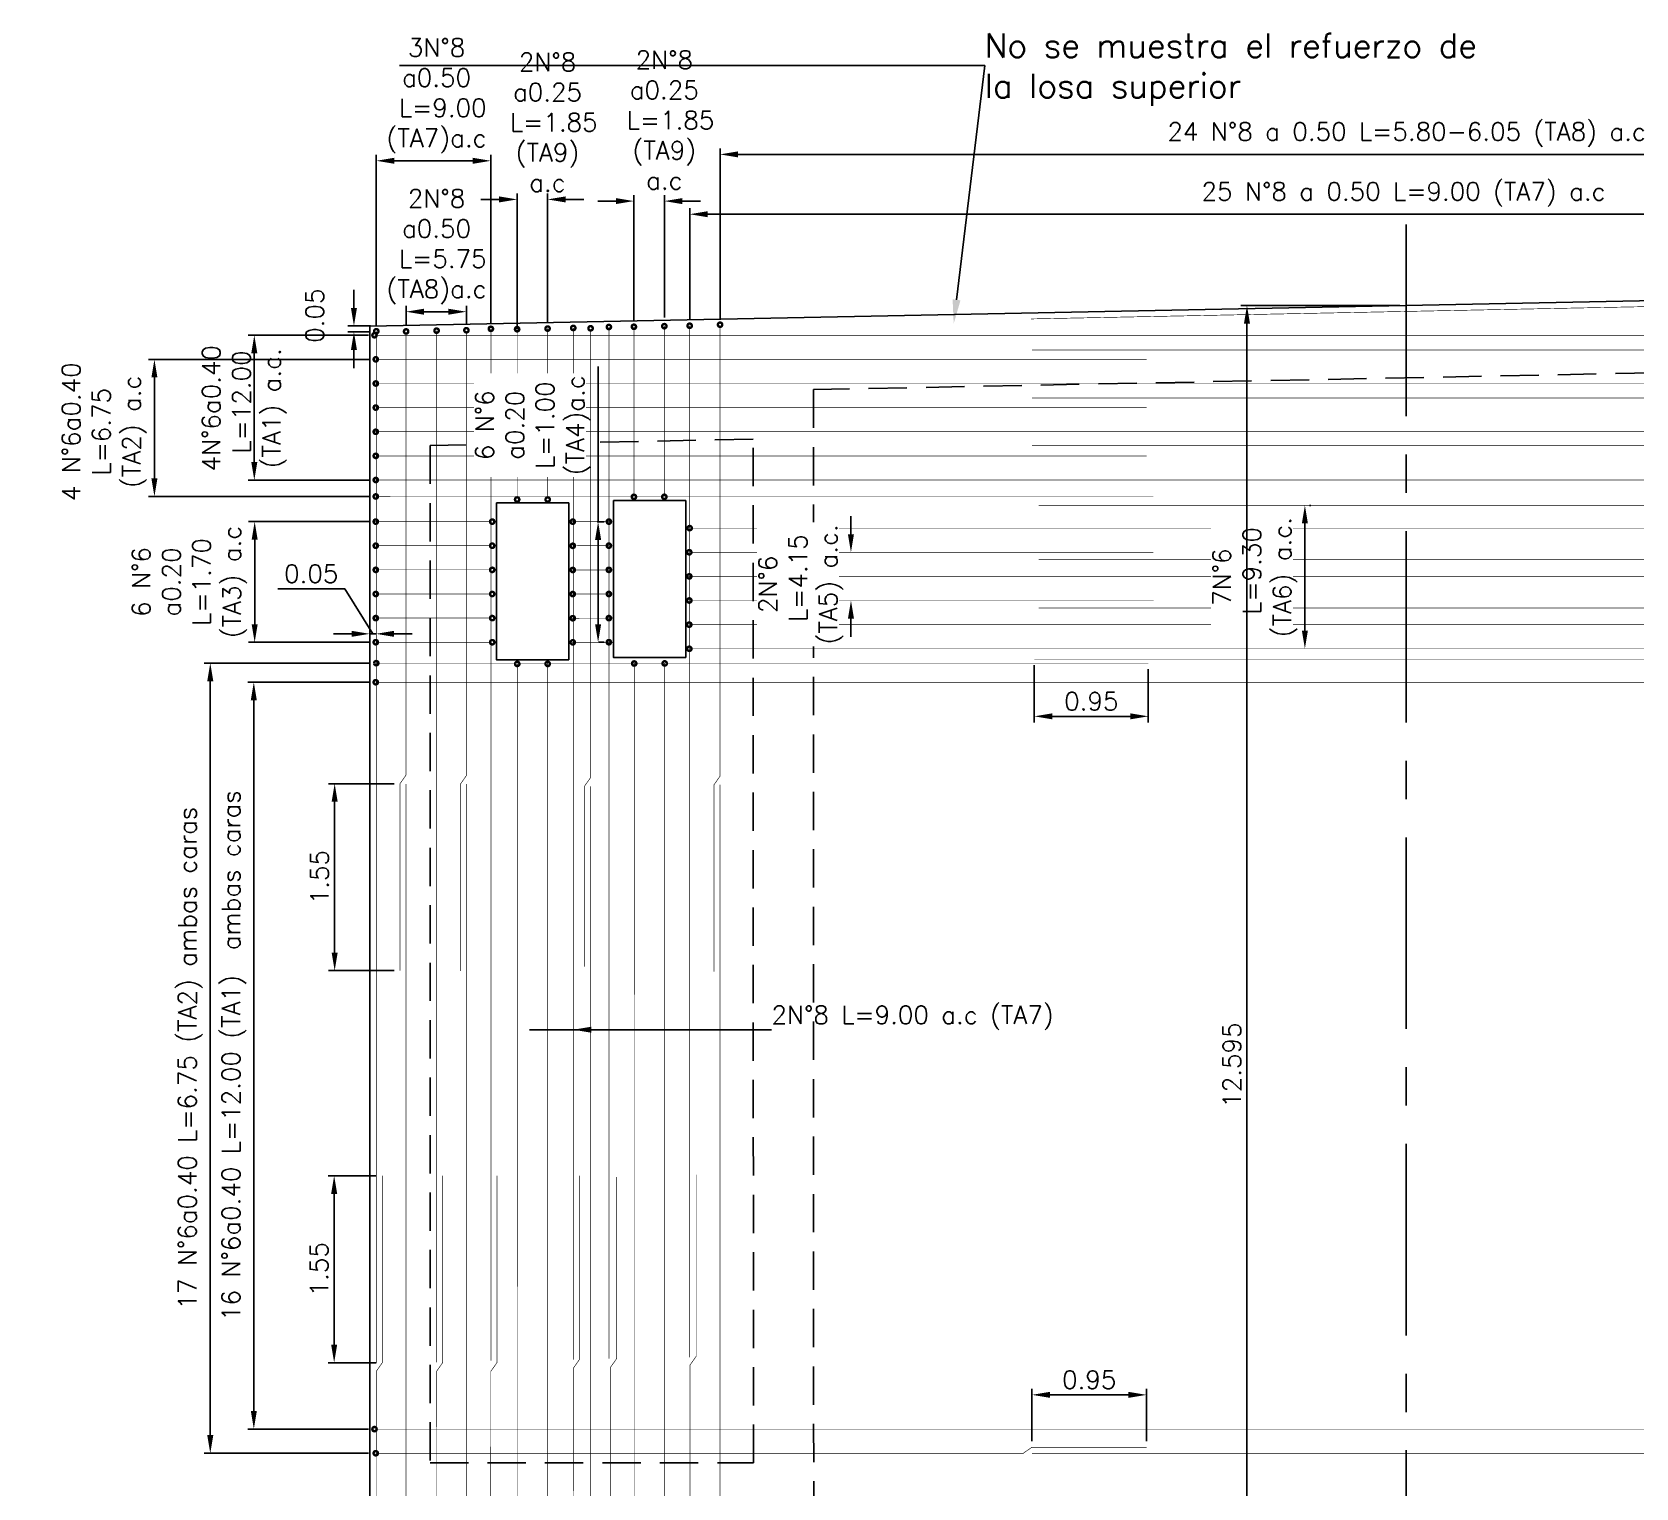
# Model space of a CAD drawing. Header units: metres. Extents: x 1080594 to 1081411, y 976871 to 977162.
# Drawn here: x 1081193.08 to 1081206.38, y 977095.15 to 977107.22 of the extents above; entities that cross this region are included whole.
import ezdxf
from ezdxf import colors
from ezdxf.entities.mleader import LeaderData, LeaderLine
from ezdxf.math import Vec2, Vec3

# ---------------------------------------------------------------- set-up
doc = ezdxf.new("R2010")
doc.units = ezdxf.units.M
doc.header["$LTSCALE"] = 25.4
doc.linetypes.add('CENTER', pattern=[2, 1.25, -0.25, 0.25, -0.25])
doc.linetypes.add('HIDDEN', pattern=[0.375, 0.25, -0.125])
for name, color, linetype in [('CONTRAPESO', 3, 'Continuous'), ('DIMCONTRAPESO', 1, 'Continuous'), ('EJE VIA', 10, 'CENTER'), ('PROY', 9, 'HIDDEN'), ('REF', 6, 'Continuous')]:
    doc.layers.add(name, color=color, linetype=linetype)
for name, color, linetype, lineweight in [('COTA', 1, 'Continuous', 30), ('COTACIM', 20, 'Continuous', 5), ('REF 7', 210, 'Continuous', 30)]:
    doc.layers.add(name, color=color, linetype=linetype, lineweight=lineweight)
doc.styles.add('romans', font='romans.shx')
doc.dimstyles.new('Copy 75', dxfattribs={"dimtxt": 0.15, "dimasz": 0.15, "dimexe": 0.05, "dimexo": 0.05, "dimgap": 0.05, "dimtad": 1, "dimzin": 0, "dimdsep": 46, "dimtxsty": 'romans', "dimcen": 0.002, "dimclrd": 1, "dimclre": 1, "dimclrt": 3, "dimadec": 4, "dimazin": 0, "dimtfac": 1, "dimtofl": 0, "dimtmove": 1, "dimatfit": 3, "dimfxl": 1, "dimtolj": 1, "dimtzin": 0, "dimarcsym": 1})

# ---------------------------------------------------------------- blocks, each defined once
blk = doc.blocks.new('*D1300')
at = {"layer": 'COTA', "color": 1, "lineweight": -2, "transparency": 16777216}
for p, q in [((1081198.784, 977104.841), (1081198.784, 977106.258)), ((1081198.934, 977106.208), (1081210.017, 977106.208)), ((1081210.167, 977105.082), (1081210.167, 977106.258))]:
    blk.add_line(p, q, dxfattribs=at)
at = {"layer": 'COTA', "color": 1, "transparency": 16777216}
for points in [[(1081198.934, 977106.233), (1081198.934, 977106.183), (1081198.784, 977106.208)], [(1081210.017, 977106.233), (1081210.017, 977106.183), (1081210.167, 977106.208)]]:
    blk.add_solid(points, dxfattribs=at)
at = {"layer": 'Defpoints', "color": 0, "transparency": 16777216}
for p in [(1081210.167, 977106.208), (1081210.167, 977105.032), (1081198.784, 977104.791)]:
    blk.add_point(p, dxfattribs=at)
at = {"layer": 'COTA', "color": 3, "transparency": 16777216, "insert": (1081204.476, 977106.372), "char_height": 0.15, "attachment_point": 5, "style": 'romans'}
blk.add_mtext('\\A1;24 N°8 a 0.50 L=5.80-6.05 (TA8) {\\A0;a.c}', dxfattribs=at)
blk = doc.blocks.new('*D1340')
at = {"layer": 'COTA', "color": 1, "lineweight": -2, "transparency": 16777216}
for p, q in [((1081195.934, 977097.742), (1081195.535, 977097.742)), ((1081195.585, 977097.592), (1081195.585, 977096.342)), ((1081195.934, 977096.192), (1081195.535, 977096.192))]:
    blk.add_line(p, q, dxfattribs=at)
at = {"layer": 'COTA', "color": 1, "transparency": 16777216}
for points in [[(1081195.56, 977097.592), (1081195.61, 977097.592), (1081195.585, 977097.742)], [(1081195.56, 977096.342), (1081195.61, 977096.342), (1081195.585, 977096.192)]]:
    blk.add_solid(points, dxfattribs=at)
at = {"layer": 'Defpoints', "color": 0, "transparency": 16777216}
for p in [(1081195.984, 977097.742), (1081195.585, 977096.192), (1081195.984, 977096.192)]:
    blk.add_point(p, dxfattribs=at)
at = {"layer": 'COTA', "color": 3, "transparency": 16777216, "insert": (1081195.46, 977096.967), "char_height": 0.15, "attachment_point": 5, "rotation": 90, "style": 'romans'}
blk.add_mtext('\\A1;1.55', dxfattribs=at)
blk = doc.blocks.new('*D1301')
at = {"layer": 'Defpoints', "color": 0, "transparency": 16777216}
for p in [(1081195.88, 977102.234), (1081195.88, 977102.234), (1081195.931, 977102.234)]:
    blk.add_point(p, dxfattribs=at)
at = {"layer": 'DIMCONTRAPESO', "color": 1, "lineweight": -2, "transparency": 16777216}
for p, q in [((1081195.674, 977102.607), (1081195.117, 977102.607)), ((1081195.906, 977102.234), (1081195.674, 977102.607)), ((1081195.73, 977102.234), (1081195.58, 977102.234)), ((1081195.931, 977102.234), (1081195.88, 977102.234)), ((1081196.081, 977102.234), (1081196.231, 977102.234))]:
    blk.add_line(p, q, dxfattribs=at)
at = {"layer": 'DIMCONTRAPESO', "color": 1, "transparency": 16777216}
for points in [[(1081195.73, 977102.259), (1081195.73, 977102.209), (1081195.88, 977102.234)], [(1081196.081, 977102.259), (1081196.081, 977102.209), (1081195.931, 977102.234)]]:
    blk.add_solid(points, dxfattribs=at)
at = {"layer": 'DIMCONTRAPESO', "color": 3, "transparency": 16777216, "insert": (1081195.395, 977102.732), "char_height": 0.15, "attachment_point": 5, "style": 'romans'}
blk.add_mtext('\\A1;0.05', dxfattribs=at)
blk = doc.blocks.new('*D1305')
at = {"layer": 'Defpoints', "color": 0, "transparency": 16777216}
for p in [(1081195.749, 977104.736), (1081195.934, 977104.736), (1081195.937, 977104.786)]:
    blk.add_point(p, dxfattribs=at)
at = {"layer": 'DIMCONTRAPESO', "color": 1, "lineweight": -2, "transparency": 16777216}
for p, q in [((1081195.749, 977104.936), (1081195.749, 977105.086)), ((1081195.887, 977104.786), (1081195.699, 977104.786)), ((1081195.884, 977104.736), (1081195.699, 977104.736)), ((1081195.749, 977104.586), (1081195.749, 977104.436))]:
    blk.add_line(p, q, dxfattribs=at)
at = {"layer": 'DIMCONTRAPESO', "color": 1, "transparency": 16777216}
for points in [[(1081195.724, 977104.936), (1081195.774, 977104.936), (1081195.749, 977104.786)], [(1081195.724, 977104.586), (1081195.774, 977104.586), (1081195.749, 977104.736)]]:
    blk.add_solid(points, dxfattribs=at)
at = {"layer": 'DIMCONTRAPESO', "color": 3, "transparency": 16777216, "insert": (1081195.424, 977104.871), "char_height": 0.15, "attachment_point": 5, "rotation": 90, "style": 'romans'}
blk.add_mtext('\\A1;0.05', dxfattribs=at)
blk = doc.blocks.new('*D1306')
at = {"layer": 'COTA', "color": 1, "lineweight": -2, "transparency": 16777216}
for p, q in [((1081198.532, 977104.837), (1081198.532, 977105.762)), ((1081198.682, 977105.712), (1081210.219, 977105.712)), ((1081210.369, 977105.075), (1081210.369, 977105.762))]:
    blk.add_line(p, q, dxfattribs=at)
at = {"layer": 'COTA', "color": 1, "transparency": 16777216}
for points in [[(1081198.682, 977105.737), (1081198.682, 977105.687), (1081198.532, 977105.712)], [(1081210.219, 977105.737), (1081210.219, 977105.687), (1081210.369, 977105.712)]]:
    blk.add_solid(points, dxfattribs=at)
at = {"layer": 'Defpoints', "color": 0, "transparency": 16777216}
for p in [(1081210.369, 977105.712), (1081210.369, 977105.025), (1081198.532, 977104.787)]:
    blk.add_point(p, dxfattribs=at)
at = {"layer": 'COTA', "color": 3, "transparency": 16777216, "insert": (1081204.45, 977105.876), "char_height": 0.15, "attachment_point": 5, "style": 'romans'}
blk.add_mtext('\\A1;25 N°8 a 0.50 L=9.00 (TA7) {\\A0;a.c}', dxfattribs=at)
blk = doc.blocks.new('*D1307')
at = {"layer": 'COTA', "color": 1, "lineweight": -2, "transparency": 16777216}
for p, q in [((1081195.884, 977101.991), (1081194.508, 977101.991)), ((1081194.558, 977101.841), (1081194.558, 977095.592)), ((1081195.869, 977095.442), (1081194.508, 977095.442))]:
    blk.add_line(p, q, dxfattribs=at)
at = {"layer": 'COTA', "color": 1, "transparency": 16777216}
for points in [[(1081194.533, 977101.841), (1081194.583, 977101.841), (1081194.558, 977101.991)], [(1081194.533, 977095.592), (1081194.583, 977095.592), (1081194.558, 977095.442)]]:
    blk.add_solid(points, dxfattribs=at)
at = {"layer": 'Defpoints', "color": 0, "transparency": 16777216}
for p in [(1081195.934, 977101.991), (1081194.558, 977095.442), (1081195.919, 977095.442)]:
    blk.add_point(p, dxfattribs=at)
at = {"layer": 'COTA', "color": 3, "transparency": 16777216, "insert": (1081194.393, 977098.716), "char_height": 0.15, "attachment_point": 5, "rotation": 90, "style": 'romans'}
blk.add_mtext('\\A1;17 N°6a0.40 L=6.75 (TA2) ambas caras', dxfattribs=at)
blk = doc.blocks.new('*D1341')
at = {"layer": 'Defpoints', "color": 0, "transparency": 16777216}
for p in [(1081202.319, 977095.926), (1081201.369, 977095.492), (1081202.319, 977095.492)]:
    blk.add_point(p, dxfattribs=at)
at = {"layer": 'DIMCONTRAPESO', "color": 1, "lineweight": -2, "transparency": 16777216}
for p, q in [((1081201.369, 977095.542), (1081201.369, 977095.976)), ((1081202.319, 977095.542), (1081202.319, 977095.976)), ((1081201.519, 977095.926), (1081202.169, 977095.926))]:
    blk.add_line(p, q, dxfattribs=at)
at = {"layer": 'DIMCONTRAPESO', "color": 1, "transparency": 16777216}
for points in [[(1081201.519, 977095.951), (1081201.519, 977095.901), (1081201.369, 977095.926)], [(1081202.169, 977095.951), (1081202.169, 977095.901), (1081202.319, 977095.926)]]:
    blk.add_solid(points, dxfattribs=at)
at = {"layer": 'DIMCONTRAPESO', "color": 3, "transparency": 16777216, "insert": (1081201.844, 977096.051), "char_height": 0.15, "attachment_point": 5, "style": 'romans'}
blk.add_mtext('\\A1;0.95', dxfattribs=at)
blk = doc.blocks.new('*D1308')
at = {"layer": 'COTA', "color": 1, "lineweight": -2, "transparency": 16777216}
for p, q in [((1081195.884, 977101.833), (1081194.869, 977101.833)), ((1081194.919, 977101.683), (1081194.919, 977095.792)), ((1081195.869, 977095.642), (1081194.869, 977095.642))]:
    blk.add_line(p, q, dxfattribs=at)
at = {"layer": 'COTA', "color": 1, "transparency": 16777216}
for points in [[(1081194.894, 977101.683), (1081194.944, 977101.683), (1081194.919, 977101.833)], [(1081194.894, 977095.792), (1081194.944, 977095.792), (1081194.919, 977095.642)]]:
    blk.add_solid(points, dxfattribs=at)
at = {"layer": 'Defpoints', "color": 0, "transparency": 16777216}
for p in [(1081195.934, 977101.833), (1081194.919, 977095.642), (1081195.919, 977095.642)]:
    blk.add_point(p, dxfattribs=at)
at = {"layer": 'COTA', "color": 3, "transparency": 16777216, "insert": (1081194.755, 977098.737), "char_height": 0.15, "attachment_point": 5, "rotation": 90, "style": 'romans'}
blk.add_mtext('\\A1;16 N°6a0.40 L=12.00 (TA1)  ambas caras', dxfattribs=at)
blk = doc.blocks.new('*D1342')
at = {"layer": 'Defpoints', "color": 0, "transparency": 16777216}
for p in [(1081194.926, 977103.164), (1081195.934, 977103.164), (1081195.928, 977102.164)]:
    blk.add_point(p, dxfattribs=at)
at = {"layer": 'DIMCONTRAPESO', "color": 1, "lineweight": -2, "transparency": 16777216}
for p, q in [((1081195.884, 977103.164), (1081194.876, 977103.164)), ((1081194.926, 977102.314), (1081194.926, 977103.014)), ((1081195.878, 977102.164), (1081194.876, 977102.164))]:
    blk.add_line(p, q, dxfattribs=at)
at = {"layer": 'DIMCONTRAPESO', "color": 1, "transparency": 16777216}
for points in [[(1081194.901, 977103.014), (1081194.951, 977103.014), (1081194.926, 977103.164)], [(1081194.901, 977102.314), (1081194.951, 977102.314), (1081194.926, 977102.164)]]:
    blk.add_solid(points, dxfattribs=at)
at = {"layer": 'DIMCONTRAPESO', "color": 3, "transparency": 16777216, "insert": (1081194.386, 977102.664), "char_height": 0.15, "attachment_point": 5, "rotation": 90, "style": 'romans'}
blk.add_mtext('\\A1;6 N°6\\Pa0.20\\PL=1.70\\P(TA3) a.c', dxfattribs=at)
blk = doc.blocks.new('*D1314')
at = {"layer": 'COTA', "color": 1, "lineweight": -2, "transparency": 16777216}
for p, q in [((1081195.884, 977104.509), (1081194.045, 977104.509)), ((1081194.095, 977104.359), (1081194.095, 977103.523)), ((1081195.88, 977103.373), (1081194.045, 977103.373))]:
    blk.add_line(p, q, dxfattribs=at)
at = {"layer": 'COTA', "color": 1, "transparency": 16777216}
for points in [[(1081194.07, 977104.359), (1081194.12, 977104.359), (1081194.095, 977104.509)], [(1081194.07, 977103.523), (1081194.12, 977103.523), (1081194.095, 977103.373)]]:
    blk.add_solid(points, dxfattribs=at)
at = {"layer": 'Defpoints', "color": 0, "transparency": 16777216}
for p in [(1081195.934, 977104.509), (1081194.095, 977103.373), (1081195.93, 977103.373)]:
    blk.add_point(p, dxfattribs=at)
at = {"layer": 'COTA', "color": 3, "transparency": 16777216, "insert": (1081193.68, 977103.909), "char_height": 0.15, "attachment_point": 5, "rotation": 90, "style": 'romans'}
blk.add_mtext('\\A1;4 N°6a0.40\\PL=6.75 \\P(TA2) a.c', dxfattribs=at)
blk = doc.blocks.new('*D1315')
at = {"layer": 'COTA', "color": 1, "lineweight": -2, "transparency": 16777216}
for p, q in [((1081195.869, 977104.709), (1081194.873, 977104.709)), ((1081194.923, 977104.559), (1081194.923, 977103.659)), ((1081195.873, 977103.509), (1081194.873, 977103.509))]:
    blk.add_line(p, q, dxfattribs=at)
at = {"layer": 'COTA', "color": 1, "transparency": 16777216}
for points in [[(1081194.898, 977104.559), (1081194.948, 977104.559), (1081194.923, 977104.709)], [(1081194.898, 977103.659), (1081194.948, 977103.659), (1081194.923, 977103.509)]]:
    blk.add_solid(points, dxfattribs=at)
at = {"layer": 'Defpoints', "color": 0, "transparency": 16777216}
for p in [(1081195.919, 977104.709), (1081194.923, 977103.509), (1081195.923, 977103.509)]:
    blk.add_point(p, dxfattribs=at)
at = {"layer": 'COTA', "color": 3, "transparency": 16777216, "insert": (1081194.841, 977104.104), "char_height": 0.15, "attachment_point": 5, "rotation": 90, "style": 'romans'}
blk.add_mtext('\\A1;4N°6a0.40\\P L=12.00\\P(TA1) a.c.', dxfattribs=at)
blk = doc.blocks.new('*D1333')
at = {"layer": 'Defpoints', "color": 0, "transparency": 16777216}
for p in [(1081197.354, 977105.835), (1081197.354, 977104.766), (1081197.102, 977104.709)]:
    blk.add_point(p, dxfattribs=at)
at = {"layer": 'DIMCONTRAPESO', "color": 1, "lineweight": -2, "transparency": 16777216}
for p, q in [((1081196.952, 977105.835), (1081196.802, 977105.835)), ((1081197.102, 977104.759), (1081197.102, 977105.885)), ((1081197.354, 977104.816), (1081197.354, 977105.885)), ((1081197.504, 977105.835), (1081197.654, 977105.835))]:
    blk.add_line(p, q, dxfattribs=at)
at = {"layer": 'DIMCONTRAPESO', "color": 1, "transparency": 16777216}
for points in [[(1081196.952, 977105.86), (1081196.952, 977105.81), (1081197.102, 977105.835)], [(1081197.504, 977105.86), (1081197.504, 977105.81), (1081197.354, 977105.835)]]:
    blk.add_solid(points, dxfattribs=at)
at = {"layer": 'DIMCONTRAPESO', "color": 3, "transparency": 16777216, "insert": (1081197.354, 977106.474), "char_height": 0.15, "attachment_point": 5, "style": 'romans'}
blk.add_mtext('\\A1;2N°8\\Pa0.25\\P L=1.85\\P(TA9)\\P{\\A0;a.c}', dxfattribs=at)
blk = doc.blocks.new('*D1262')
at = {"layer": 'Defpoints', "color": 0, "transparency": 16777216}
for p in [(1081198.322, 977105.821), (1081198.07, 977104.781), (1081198.322, 977104.807)]:
    blk.add_point(p, dxfattribs=at)
at = {"layer": 'DIMCONTRAPESO', "color": 1, "lineweight": -2, "transparency": 16777216}
for p, q in [((1081197.92, 977105.821), (1081197.77, 977105.821)), ((1081198.07, 977104.831), (1081198.07, 977105.871)), ((1081198.322, 977104.857), (1081198.322, 977105.871)), ((1081198.472, 977105.821), (1081198.622, 977105.821))]:
    blk.add_line(p, q, dxfattribs=at)
at = {"layer": 'DIMCONTRAPESO', "color": 1, "transparency": 16777216}
for points in [[(1081197.92, 977105.846), (1081197.92, 977105.796), (1081198.07, 977105.821)], [(1081198.472, 977105.846), (1081198.472, 977105.796), (1081198.322, 977105.821)]]:
    blk.add_solid(points, dxfattribs=at)
at = {"layer": 'DIMCONTRAPESO', "color": 3, "transparency": 16777216, "insert": (1081198.322, 977106.492), "char_height": 0.15, "attachment_point": 5, "style": 'romans'}
blk.add_mtext('\\A1;2N°8\\Pa0.25\\P L=1.85\\P(TA9)\\P{\\A0;a.c}', dxfattribs=at)
blk = doc.blocks.new('*D1269')
at = {"layer": 'Defpoints', "color": 0, "transparency": 16777216}
for p in [(1081196.884, 977106.155), (1081195.934, 977104.736), (1081196.884, 977104.762)]:
    blk.add_point(p, dxfattribs=at)
at = {"layer": 'DIMCONTRAPESO', "color": 1, "lineweight": -2, "transparency": 16777216}
for p, q in [((1081195.934, 977104.786), (1081195.934, 977106.205)), ((1081196.884, 977104.812), (1081196.884, 977106.205)), ((1081196.084, 977106.155), (1081196.734, 977106.155))]:
    blk.add_line(p, q, dxfattribs=at)
at = {"layer": 'DIMCONTRAPESO', "color": 1, "transparency": 16777216}
for points in [[(1081196.084, 977106.18), (1081196.084, 977106.13), (1081195.934, 977106.155)], [(1081196.734, 977106.18), (1081196.734, 977106.13), (1081196.884, 977106.155)]]:
    blk.add_solid(points, dxfattribs=at)
at = {"layer": 'DIMCONTRAPESO', "color": 3, "transparency": 16777216, "insert": (1081196.434, 977106.694), "char_height": 0.15, "attachment_point": 5, "style": 'romans'}
blk.add_mtext('\\A1;3N°8\\Pa0.50\\P L=9.00\\P(TA7){\\A0;a.c}', dxfattribs=at)
blk = doc.blocks.new('*D1270')
at = {"layer": 'Defpoints', "color": 0, "transparency": 16777216}
for p in [(1081196.681, 977104.904), (1081196.181, 977104.741), (1081196.681, 977104.751)]:
    blk.add_point(p, dxfattribs=at)
at = {"layer": 'DIMCONTRAPESO', "color": 1, "lineweight": -2, "transparency": 16777216}
for p, q in [((1081196.181, 977104.791), (1081196.181, 977104.954)), ((1081196.331, 977104.904), (1081196.531, 977104.904)), ((1081196.681, 977104.801), (1081196.681, 977104.954))]:
    blk.add_line(p, q, dxfattribs=at)
at = {"layer": 'DIMCONTRAPESO', "color": 1, "transparency": 16777216}
for points in [[(1081196.331, 977104.929), (1081196.331, 977104.879), (1081196.181, 977104.904)], [(1081196.531, 977104.929), (1081196.531, 977104.879), (1081196.681, 977104.904)]]:
    blk.add_solid(points, dxfattribs=at)
at = {"layer": 'DIMCONTRAPESO', "color": 3, "transparency": 16777216, "insert": (1081196.434, 977105.443), "char_height": 0.15, "attachment_point": 5, "style": 'romans'}
blk.add_mtext('\\A1;2N°8\\Pa0.50\\P L=5.75\\P(TA8){\\A0;a.c}', dxfattribs=at)
blk = doc.blocks.new('*D1277')
at = {"layer": 'Defpoints', "color": 0, "transparency": 16777216}
for p in [(1081196.132, 977100.992), (1081195.589, 977099.442), (1081196.132, 977099.442)]:
    blk.add_point(p, dxfattribs=at)
at = {"layer": 'DIMCONTRAPESO', "color": 1, "lineweight": -2, "transparency": 16777216}
for p, q in [((1081196.082, 977100.992), (1081195.539, 977100.992)), ((1081195.589, 977100.842), (1081195.589, 977099.592)), ((1081196.082, 977099.442), (1081195.539, 977099.442))]:
    blk.add_line(p, q, dxfattribs=at)
at = {"layer": 'DIMCONTRAPESO', "color": 1, "transparency": 16777216}
for points in [[(1081195.564, 977100.842), (1081195.614, 977100.842), (1081195.589, 977100.992)], [(1081195.564, 977099.592), (1081195.614, 977099.592), (1081195.589, 977099.442)]]:
    blk.add_solid(points, dxfattribs=at)
at = {"layer": 'DIMCONTRAPESO', "color": 3, "transparency": 16777216, "insert": (1081195.464, 977100.217), "char_height": 0.15, "attachment_point": 5, "rotation": 90, "style": 'romans'}
blk.add_mtext('\\A1;1.55', dxfattribs=at)
blk = doc.blocks.new('r1')
at = {"layer": 'REF', "ltscale": 0.1, "const_width": 0.02}
blk.add_lwpolyline([(1080888.258, 977103.75, -1), (1080888.222, 977103.75, -1)], format="xyb", close=True, dxfattribs=at)
at = {"layer": 'REF', "ltscale": 0.1, "const_width": 0.005}
blk.add_lwpolyline([(1080888.24, 977103.75), (1080888.24, 977095.198), (1080888.24, 977095.198)], dxfattribs=at)
blk = doc.blocks.new('*D1330')
at = {"layer": 'Defpoints', "color": 0, "transparency": 16777216}
for p in [(1081203.619, 977103.299), (1081203.632, 977102.11), (1081203.632, 977102.11)]:
    blk.add_point(p, dxfattribs=at)
at = {"layer": 'DIMCONTRAPESO', "color": 1, "lineweight": -2, "transparency": 16777216}
for p, q in [((1081203.669, 977103.299), (1081203.682, 977103.299)), ((1081203.632, 977103.149), (1081203.632, 977102.26))]:
    blk.add_line(p, q, dxfattribs=at)
at = {"layer": 'DIMCONTRAPESO', "color": 3, "transparency": 16777216, "insert": (1081203.218, 977102.704), "char_height": 0.15, "attachment_point": 5, "rotation": 90, "style": 'romans', "bg_fill": 3, "box_fill_scale": 1.1, "bg_fill_color": 256, "bg_fill_true_color": 13158600, "bg_fill_transparency": 0}
blk.add_mtext('\\A1;7N°6\\P L=9.30\\P(TA6) a.c.', dxfattribs=at)
at = {"layer": 'DIMCONTRAPESO', "color": 1, "transparency": 16777216}
for points in [[(1081203.607, 977103.149), (1081203.657, 977103.149), (1081203.632, 977103.299)], [(1081203.607, 977102.26), (1081203.657, 977102.26), (1081203.632, 977102.11)]]:
    blk.add_solid(points, dxfattribs=at)
blk = doc.blocks.new('*D1261')
at = {"layer": 'DIMCONTRAPESO', "color": 1, "lineweight": -2, "transparency": 16777216}
for p, q in [((1081199.869, 977103.06), (1081199.869, 977103.21)), ((1081199.919, 977102.91), (1081199.919, 977102.91)), ((1081199.919, 977102.51), (1081199.919, 977102.51)), ((1081199.869, 977102.36), (1081199.869, 977102.21))]:
    blk.add_line(p, q, dxfattribs=at)
at = {"layer": 'DIMCONTRAPESO', "color": 3, "transparency": 16777216, "insert": (1081199.455, 977102.644), "char_height": 0.15, "attachment_point": 5, "rotation": 90, "style": 'romans', "bg_fill": 3, "box_fill_scale": 1.1, "bg_fill_color": 256, "bg_fill_true_color": 13158600, "bg_fill_transparency": 0}
blk.add_mtext('\\A1;2N°6\\P L=4.15\\P(TA5) a.c.', dxfattribs=at)
at = {"layer": 'Defpoints', "color": 0, "transparency": 16777216}
for p in [(1081199.869, 977102.91), (1081199.869, 977102.91), (1081199.869, 977102.51)]:
    blk.add_point(p, dxfattribs=at)
at = {"layer": 'DIMCONTRAPESO', "color": 1, "transparency": 16777216}
for points in [[(1081199.844, 977103.06), (1081199.894, 977103.06), (1081199.869, 977102.91)], [(1081199.844, 977102.36), (1081199.894, 977102.36), (1081199.869, 977102.51)]]:
    blk.add_solid(points, dxfattribs=at)
blk = doc.blocks.new('*D1243')
at = {"layer": 'COTA', "color": 1, "lineweight": -2, "transparency": 16777216}
for p, q in [((1081204.42, 977104.956), (1081203.102, 977104.956)), ((1081203.152, 977104.806), (1081203.152, 977092.511)), ((1081204.42, 977092.361), (1081203.102, 977092.361))]:
    blk.add_line(p, q, dxfattribs=at)
at = {"layer": 'COTA', "color": 1, "transparency": 16777216}
for points in [[(1081203.127, 977104.806), (1081203.177, 977104.806), (1081203.152, 977104.956)], [(1081203.127, 977092.511), (1081203.177, 977092.511), (1081203.152, 977092.361)]]:
    blk.add_solid(points, dxfattribs=at)
at = {"layer": 'Defpoints', "color": 0, "transparency": 16777216}
for p in [(1081204.47, 977104.956), (1081203.152, 977092.361), (1081204.47, 977092.361)]:
    blk.add_point(p, dxfattribs=at)
at = {"layer": 'COTA', "color": 3, "transparency": 16777216, "insert": (1081203.027, 977098.659), "char_height": 0.15, "attachment_point": 5, "rotation": 90, "style": 'romans'}
blk.add_mtext('\\A1;12.595', dxfattribs=at)
blk = doc.blocks.new('*D1323')
at = {"layer": 'Defpoints', "color": 0, "transparency": 16777216}
for p in [(1081197.716, 977103.163), (1081197.773, 977103.163), (1081197.728, 977102.164)]:
    blk.add_point(p, dxfattribs=at)
at = {"layer": 'DIMCONTRAPESO', "color": 1, "lineweight": -2, "transparency": 16777216}
for p, q in [((1081197.773, 977104.449), (1081197.773, 977103.163)), ((1081197.766, 977103.163), (1081197.823, 977103.163)), ((1081197.773, 977102.314), (1081197.773, 977103.013)), ((1081197.778, 977102.164), (1081197.823, 977102.164))]:
    blk.add_line(p, q, dxfattribs=at)
at = {"layer": 'DIMCONTRAPESO', "color": 1, "transparency": 16777216}
for points in [[(1081197.748, 977103.013), (1081197.798, 977103.013), (1081197.773, 977103.163)], [(1081197.748, 977102.314), (1081197.798, 977102.314), (1081197.773, 977102.164)]]:
    blk.add_solid(points, dxfattribs=at)
at = {"layer": 'DIMCONTRAPESO', "color": 3, "transparency": 16777216, "insert": (1081197.233, 977103.963), "char_height": 0.15, "attachment_point": 5, "rotation": 90, "style": 'romans', "bg_fill": 3, "box_fill_scale": 1.1, "bg_fill_color": 256, "bg_fill_true_color": 13158600, "bg_fill_transparency": 0}
blk.add_mtext('\\A1;6 N°6\\Pa0.20\\PL=1.00\\P(TA4)a.c', dxfattribs=at)
blk = doc.blocks.new('*D1319')
at = {"layer": 'COTA', "color": 1, "lineweight": -2, "transparency": 16777216}
for p, q in [((1081201.389, 977101.974), (1081201.389, 977101.5)), ((1081202.334, 977101.941), (1081202.334, 977101.5)), ((1081201.539, 977101.55), (1081202.184, 977101.55))]:
    blk.add_line(p, q, dxfattribs=at)
at = {"layer": 'COTA', "color": 1, "transparency": 16777216}
for points in [[(1081201.539, 977101.575), (1081201.539, 977101.525), (1081201.389, 977101.55)], [(1081202.184, 977101.575), (1081202.184, 977101.525), (1081202.334, 977101.55)]]:
    blk.add_solid(points, dxfattribs=at)
at = {"layer": 'Defpoints', "color": 0, "transparency": 16777216}
for p in [(1081201.389, 977102.024), (1081202.334, 977101.991), (1081202.334, 977101.55)]:
    blk.add_point(p, dxfattribs=at)
at = {"layer": 'COTA', "color": 3, "transparency": 16777216, "insert": (1081201.862, 977101.675), "char_height": 0.15, "attachment_point": 5, "style": 'romans'}
blk.add_mtext('\\A1;0.95', dxfattribs=at)

msp = doc.modelspace()

# ---------------------------------------------------------------- linework, layer by layer
at = {"layer": 'CONTRAPESO'}
for points in [[(1081213.053286, 977105.128104), (1081195.880155, 977104.784641), (1081195.880155, 977095.361738), (1081195.880155, 977095.361738), (1081195.880155, 977092.361738), (1081213.060155, 977092.361144), (1081213.060155, 977095.361144), (1081213.060155, 977095.361738)], [(1081196.930002, 977103.319469), (1081197.530013, 977103.319473), (1081197.530013, 977102.019233), (1081196.930219, 977102.019233)], [(1081197.899689, 977103.338863), (1081198.499483, 977103.338863), (1081198.499795, 977102.038629), (1081197.899784, 977102.038624)]]:
    msp.add_lwpolyline(points, close=True, dxfattribs=at)
at = {"layer": 'EJE VIA', "ltscale": 0.05}
msp.add_lwpolyline([(1081204.470155, 977105.626041), (1081204.470155, 977091.108018)], dxfattribs=at)
at = {"layer": 'PROY', "color": 252, "ltscale": 0.05}
for points in [[(1081209.380102, 977095.337473), (1081209.38004, 977104.454519), (1081199.558686, 977104.258092), (1081199.560195, 977093.337473), (1081209.380142, 977093.337473), (1081209.380102, 977095.337473)], [(1081199.060102, 977095.361738), (1081199.05894, 977103.848017), (1081196.379959, 977103.794437), (1081196.380155, 977095.361738), (1081199.060102, 977095.361738), (1081199.060102, 977095.361738)]]:
    msp.add_lwpolyline(points, dxfattribs=at)
at = {"layer": 'REF', "ltscale": 0.1, "const_width": 0.005}
for points in [[(1081213.010342, 977105.077154), (1081201.362549, 977104.844289)], [(1081196.631486, 977099.43829), (1081196.631486, 977100.98829), (1081196.681393, 977101.059183), (1081196.681393, 977104.732498)], [(1081197.101793, 977103.357799), (1081197.101793, 977104.760658)], [(1081197.354141, 977104.765705), (1081197.354141, 977103.357801)], [(1081198.069827, 977103.389989), (1081198.069827, 977104.780658)], [(1081198.322174, 977104.785705), (1081198.322174, 977103.389989)], [(1081198.734051, 977099.433415), (1081198.734051, 977100.983415), (1081198.783958, 977101.054308), (1081198.783958, 977104.778389)], [(1081196.131586, 977099.443285), (1081196.131586, 977100.993285), (1081196.181493, 977101.064178), (1081196.181493, 977104.7225)], [(1081213.02082, 977104.586264), (1081201.370257, 977104.586492)], [(1081213.020819, 977104.189363), (1081201.370255, 977104.189591)], [(1081213.020818, 977103.792462), (1081201.370254, 977103.79269)], [(1081210.369131, 977103.299022), (1081201.426104, 977103.299022)], [(1081195.917895, 977103.164258), (1081196.889805, 977103.164258)], [(1081197.55598, 977103.16343), (1081197.876969, 977103.16343)], [(1081207.507602, 977103.109882), (1081198.532057, 977103.109882)], [(1081196.889838, 977102.964393), (1081195.928499, 977102.96441)], [(1081197.862082, 977102.964387), (1081197.55598, 977102.963556)], [(1081198.546889, 977102.910015), (1081202.375556, 977102.910015)], [(1081195.917887, 977102.764258), (1081196.889871, 977102.764258)], [(1081197.55598, 977102.76343), (1081197.899735, 977102.764268)], [(1081210.368941, 977102.848889), (1081201.426104, 977102.849022)], [(1081207.507602, 977102.710207), (1081198.50809, 977102.71034)], [(1081196.889904, 977102.564393), (1081195.928498, 977102.56441)], [(1081197.876969, 977102.564387), (1081197.55598, 977102.563556)], [(1081202.378833, 977102.510283), (1081198.53602, 977102.51034)], [(1081195.917879, 977102.364258), (1081196.889938, 977102.364258)], [(1081197.55598, 977102.36343), (1081197.899764, 977102.364268)], [(1081210.368941, 977102.448889), (1081201.426104, 977102.449022)], [(1081207.507602, 977102.309882), (1081198.528888, 977102.310015)], [(1081196.889971, 977102.164393), (1081195.928498, 977102.16441)], [(1081197.899779, 977102.164387), (1081197.55598, 977102.163556)], [(1081207.507602, 977102.109882), (1081198.531842, 977102.109882)], [(1081195.919413, 977101.990785), (1081202.334304, 977101.990785)], [(1081197.101887, 977092.411738), (1081197.102763, 977101.984717), (1081197.102763, 977101.984717)], [(1081197.355101, 977101.990785), (1081197.355101, 977092.411738), (1081197.355101, 977092.411738)], [(1081198.071556, 977092.431131), (1081198.072433, 977101.9881), (1081198.072433, 977101.9881)], [(1081198.324771, 977101.988626), (1081198.324771, 977092.431131), (1081198.324771, 977092.431131)], [(1081198.324771, 977101.988626), (1081198.324771, 977092.431131), (1081198.324771, 977092.431131)], [(1081201.388795, 977102.023886), (1081202.339452, 977102.023886), (1081202.410345, 977102.024166), (1081213.01915, 977102.024159)], [(1081207.482928, 977101.832449), (1081206.645885, 977101.832465), (1081206.574992, 977101.832569), (1081195.93004, 977101.83266)], [(1081196.181586, 977092.438738), (1081196.181507, 977100.990041), (1081196.181507, 977100.990041)], [(1081196.681586, 977092.438738), (1081196.681508, 977100.988416), (1081196.681508, 977100.988416)], [(1081197.710997, 977092.421115), (1081197.710917, 977100.971087), (1081197.710917, 977100.971087)], [(1081198.784151, 977092.432902), (1081198.784072, 977100.983832), (1081198.784072, 977100.983832)], [(1081195.983841, 977097.74207), (1081195.983841, 977096.19207), (1081195.933934, 977096.121177), (1081195.931183, 977092.41844)], [(1081196.483841, 977097.74207), (1081196.483841, 977096.19207), (1081196.433934, 977096.121177), (1081196.431212, 977092.456549)], [(1081196.933841, 977097.74207), (1081196.933841, 977096.19207), (1081196.883934, 977096.121177), (1081196.881185, 977092.420185)], [(1081197.617168, 977097.74207), (1081197.617168, 977096.217388), (1081197.567262, 977096.146495), (1081197.564541, 977092.456594)], [(1081197.927069, 977097.732477), (1081197.927069, 977096.226901), (1081197.877162, 977096.156008), (1081197.874424, 977092.420949)], [(1081198.585753, 977097.750712), (1081198.585753, 977096.245136), (1081198.535846, 977096.174243), (1081198.533099, 977092.427082)], [(1081195.919441, 977095.641722), (1081207.570005, 977095.641722)], [(1081202.319498, 977095.49167), (1081201.36884, 977095.491689), (1081201.297946, 977095.441784), (1081195.93004, 977095.441874)], [(1081213.020818, 977095.441555), (1081201.370254, 977095.441782)]]:
    msp.add_lwpolyline(points, dxfattribs=at)
at = {"layer": 'REF', "ltscale": 0.1, "const_width": 0.02}
for points in [[(1081195.937441, 977104.708962, -1), (1081195.901441, 977104.708962, -1)], [(1081196.199493, 977104.7405, -1), (1081196.163493, 977104.7405, -1)], [(1081196.699393, 977104.750498, -1), (1081196.663393, 977104.750498, -1)], [(1081197.119793, 977104.75911, -1), (1081197.083793, 977104.75911, -1)], [(1081197.372141, 977104.764157, -1), (1081197.336141, 977104.764157, -1)], [(1081197.728903, 977104.766507, -1), (1081197.692903, 977104.766507, -1)], [(1081198.087827, 977104.77911, -1), (1081198.051827, 977104.77911, -1)], [(1081198.340174, 977104.784157, -1), (1081198.304174, 977104.784157, -1)], [(1081198.801958, 977104.796389, -1), (1081198.765958, 977104.796389, -1)], [(1081195.91204, 977104.509113, 1), (1081195.94804, 977104.509113, 1)], [(1081195.91204, 977104.308965, 1), (1081195.94804, 977104.308965, 1)], [(1081195.91204, 977104.109113, 1), (1081195.94804, 977104.109113, 1)], [(1081195.91204, 977103.908965, 1), (1081195.94804, 977103.908965, 1)], [(1081195.91204, 977103.709113, 1), (1081195.94804, 977103.709113, 1)], [(1081195.91204, 977103.508965, 1), (1081195.94804, 977103.508965, 1)], [(1081195.912041, 977103.372601, 1), (1081195.948041, 977103.3726, 1)], [(1081197.11993, 977103.347423, -1), (1081197.08393, 977103.347423, -1)], [(1081197.373338, 977103.347419, -1), (1081197.337338, 977103.347419, -1)], [(1081198.087827, 977103.369646, -1), (1081198.051827, 977103.369646, -1)], [(1081198.340174, 977103.369646, -1), (1081198.304174, 977103.369646, -1)], [(1081195.91204, 977103.164261, 1), (1081195.94804, 977103.164261, 1)], [(1081196.877148, 977103.164261, 1), (1081196.913148, 977103.164261, 1)], [(1081197.545051, 977103.163423, 1), (1081197.581051, 977103.163423, 1)], [(1081197.844082, 977103.16424, 1), (1081197.880082, 977103.164239, 1)], [(1081198.513825, 977103.110016, 1), (1081198.549825, 977103.110015, 1)], [(1081195.91204, 977102.964409, 1), (1081195.94804, 977102.964409, 1)], [(1081196.877148, 977102.964409, 1), (1081196.913148, 977102.964409, 1)], [(1081197.545051, 977102.963571, 1), (1081197.581051, 977102.963571, 1)], [(1081197.844082, 977102.964388, 1), (1081197.880082, 977102.964387, 1)], [(1081198.510889, 977102.910016, 1), (1081198.546889, 977102.910015, 1)], [(1081195.91204, 977102.764261, 1), (1081195.94804, 977102.764261, 1)], [(1081196.877148, 977102.764261, 1), (1081196.913148, 977102.764261, 1)], [(1081197.545051, 977102.763423, 1), (1081197.581051, 977102.763423, 1)], [(1081197.844082, 977102.76424, 1), (1081197.880082, 977102.764239, 1)], [(1081198.510855, 977102.710341, 1), (1081198.546855, 977102.71034, 1)], [(1081195.912007, 977102.564409, 1), (1081195.948007, 977102.564409, 1)], [(1081196.877115, 977102.564409, 1), (1081196.913115, 977102.564409, 1)], [(1081197.545019, 977102.563571, 1), (1081197.581019, 977102.563571, 1)], [(1081197.844049, 977102.564388, 1), (1081197.880049, 977102.564387, 1)], [(1081198.510855, 977102.510341, 1), (1081198.546855, 977102.51034, 1)], [(1081195.91204, 977102.364261, 1), (1081195.94804, 977102.364261, 1)], [(1081196.877148, 977102.364261, 1), (1081196.913148, 977102.364261, 1)], [(1081197.545051, 977102.363423, 1), (1081197.581051, 977102.363423, 1)], [(1081197.844082, 977102.36424, 1), (1081197.880082, 977102.364239, 1)], [(1081198.510888, 977102.310016, 1), (1081198.546888, 977102.310015, 1)], [(1081195.91204, 977102.164409, 1), (1081195.94804, 977102.164409, 1)], [(1081196.877148, 977102.164409, 1), (1081196.913148, 977102.164409, 1)], [(1081197.545051, 977102.163571, 1), (1081197.581051, 977102.163571, 1)], [(1081197.844082, 977102.164388, 1), (1081197.880082, 977102.164387, 1)], [(1081198.510888, 977102.110016, 1), (1081198.546888, 977102.110015, 1)], [(1081195.915841, 977101.990786, 1), (1081195.951841, 977101.990785, 1)], [(1081197.084763, 977101.984718, 1), (1081197.120763, 977101.984717, 1)], [(1081197.337101, 977101.984718, 1), (1081197.373101, 977101.984717, 1)], [(1081198.054433, 977101.988101, 1), (1081198.090433, 977101.9881, 1)], [(1081198.306771, 977101.988627, 1), (1081198.342771, 977101.988626, 1)], [(1081195.91204, 977101.832661, 1), (1081195.94804, 977101.83266, 1)], [(1081195.937441, 977095.641722, -1), (1081195.901441, 977095.641722, -1)], [(1081195.91204, 977095.441873, 1), (1081195.94804, 977095.441872, 1)]]:
    msp.add_lwpolyline(points, format="xyb", close=True, dxfattribs=at)
at = {"layer": 'REF 7', "ltscale": 0.1, "const_width": 0.005}
for points in [[(1081195.919441, 977104.708962), (1081207.570005, 977104.708962)], [(1081202.319497, 977104.509005), (1081201.368839, 977104.509024), (1081201.297946, 977104.509024), (1081195.93004, 977104.509114)], [(1081195.919441, 977104.308962), (1081207.570005, 977104.308962)], [(1081202.319497, 977104.109005), (1081201.368839, 977104.109024), (1081201.297946, 977104.109024), (1081195.93004, 977104.109114)], [(1081195.919441, 977103.908962), (1081207.570005, 977103.908962)], [(1081202.319497, 977103.709005), (1081201.368839, 977103.709024), (1081201.297946, 977103.709024), (1081195.93004, 977103.709114)], [(1081195.919441, 977103.508962), (1081207.570005, 977103.508962)], [(1081202.374968, 977103.372492), (1081201.424311, 977103.37251), (1081201.353418, 977103.37251), (1081195.93004, 977103.372601)]]:
    msp.add_lwpolyline(points, dxfattribs=at)

# ---------------------------------------------------------------- block references
at = {"layer": 'COTA', "color": 2}
for p in [(307.694127, 0.992166), (308.194027, 0.997081), (308.644127, 1.012166), (309.327116, 1.019227), (309.622434, 1.027326), (310.292128, 1.037916)]:
    msp.add_blockref('r1', p, dxfattribs=at)

# ---------------------------------------------------------------- dimensions: what is measured, and where the dimension line sits
at = {"layer": 'COTA'}
for base, p1, p2, text, picture, middle in [((1081210.167265, 977106.207696), (1081198.783958, 977104.790694), (1081210.167265, 977105.031784), '24 N°8 a 0.50 L=5.80-6.05 (TA8) {\\A0;a.c}', '*D1300', (1081204.475611, 977106.371981)), ((1081210.369131, 977105.711854), (1081198.531842, 977104.7872), (1081210.369131, 977105.02542), '25 N°8 a 0.50 L=9.00 (TA7) {\\A0;a.c}', '*D1306', (1081204.450487, 977105.87614))]:
    dim = msp.add_linear_dim(base=base, p1=p1, p2=p2, text=text, dimstyle='Copy 75', dxfattribs=at)
    dim.commit()
    dim.dimension.update_dxf_attribs({"geometry": picture, "text_midpoint": middle})
for base, p1, p2, text, picture, middle in [((1081194.923268, 977103.50881), (1081195.919441, 977104.708962), (1081195.923242, 977103.50881), '4N°6a0.40\\P L=12.00\\P(TA1) a.c.', '*D1315', (1081195.255489, 977104.103741)), ((1081194.094515, 977103.372601), (1081195.933841, 977104.509114), (1081195.93004, 977103.372601), '4 N°6a0.40\\PL=6.75 \\P(TA2) a.c', '*D1314', (1081194.094515, 977103.909038))]:
    dim = msp.add_linear_dim(base=base, p1=p1, p2=p2, angle=90, text=text, dimstyle='Copy 75', dxfattribs=at)
    dim.commit()
    dim.dimension.update_dxf_attribs({"geometry": picture, "text_midpoint": middle, "dimtype": 160})
for base, p1, p2, text, picture, middle in [((1081194.557734, 977095.441722), (1081195.933841, 977101.990785), (1081195.919441, 977095.441722), '17 N°6a0.40 L=6.75 (TA2) ambas caras', '*D1307', (1081194.393449, 977098.716254)), ((1081194.919468, 977095.64157), (1081195.933841, 977101.83266), (1081195.919441, 977095.64157), '16 N°6a0.40 L=12.00 (TA1)  ambas caras', '*D1308', (1081194.755182, 977098.737115))]:
    dim = msp.add_linear_dim(base=base, p1=p1, p2=p2, angle=90, text=text, dimstyle='Copy 75', dxfattribs=at)
    dim.commit()
    dim.dimension.update_dxf_attribs({"geometry": picture, "text_midpoint": middle})
at = {"layer": 'COTA', "color": 2}
dim = msp.add_linear_dim(base=(1081202.334304, 977101.549681), p1=(1081201.388795, 977102.023886), p2=(1081202.334304, 977101.990785), dimstyle='Copy 75', dxfattribs=at)
dim.commit()
dim.dimension.update_dxf_attribs({"geometry": '*D1319', "text_midpoint": (1081201.861549, 977101.674681)})
at = {"layer": 'COTA'}
dim = msp.add_linear_dim(base=(1081195.585477, 977096.19207), p1=(1081195.983841, 977097.74207), p2=(1081195.983841, 977096.19207), angle=90, dimstyle='Copy 75', dxfattribs=at)
dim.commit()
dim.dimension.update_dxf_attribs({"geometry": '*D1340', "text_midpoint": (1081195.460477, 977096.96707)})
at = {"layer": 'DIMCONTRAPESO', "color": 2}
for base, p1, p2, text, picture, middle in [((1081196.883841, 977106.154734), (1081195.933841, 977104.735715), (1081196.883841, 977104.762177), '3N°8\\Pa0.50\\P L=9.00\\P(TA7){\\A0;a.c}', '*D1269', (1081196.433841, 977106.154734)), ((1081197.354141, 977105.834553), (1081197.101793, 977104.708962), (1081197.354141, 977104.765705), '2N°8\\Pa0.25\\P L=1.85\\P(TA9)\\P{\\A0;a.c}', '*D1333', (1081197.354141, 977105.834553)), ((1081198.322174, 977105.821225), (1081198.069827, 977104.780658), (1081198.322174, 977104.80741), '2N°8\\Pa0.25\\P L=1.85\\P(TA9)\\P{\\A0;a.c}', '*D1262', (1081198.322174, 977105.85264)), ((1081196.681493, 977104.903928), (1081196.181493, 977104.740668), (1081196.681493, 977104.750658), '2N°8\\Pa0.50\\P L=5.75\\P(TA8){\\A0;a.c}', '*D1270', (1081196.433841, 977104.903928))]:
    dim = msp.add_linear_dim(base=base, p1=p1, p2=p2, text=text, dimstyle='Copy 75', dxfattribs=at)
    dim.commit()
    dim.dimension.update_dxf_attribs({"geometry": picture, "text_midpoint": middle, "dimtype": 160})
for base, p1, p2, picture, middle in [((1081195.749413, 977104.735715), (1081195.936796, 977104.785774), (1081195.933841, 977104.735715), '*D1305', (1081195.424413, 977104.870744)), ((1081195.588544, 977099.441906), (1081196.131586, 977100.991906), (1081196.131586, 977099.441906), '*D1277', (1081195.463544, 977100.216906))]:
    dim = msp.add_linear_dim(base=base, p1=p1, p2=p2, angle=90, dimstyle='Copy 75', dxfattribs=at)
    dim.commit()
    dim.dimension.update_dxf_attribs({"geometry": picture, "text_midpoint": middle})
dim = msp.add_linear_dim(base=(1081194.925763, 977103.164258), p1=(1081195.928498, 977102.16441), p2=(1081195.933841, 977103.164258), angle=90, text='6 N°6\\Pa0.20\\PL=1.70\\P(TA3) a.c', dimstyle='Copy 75', dxfattribs=at)
dim.commit()
dim.dimension.update_dxf_attribs({"geometry": '*D1342', "text_midpoint": (1081194.925763, 977102.664334), "dimtype": 160})
dim = msp.add_linear_dim(base=(1081195.880155, 977102.233661), p1=(1081195.931493, 977102.233661), p2=(1081195.880155, 977102.233661), dimstyle='Copy 75', dxfattribs=at)
dim.commit()
dim.dimension.update_dxf_attribs({"geometry": '*D1301', "text_midpoint": (1081195.623969, 977102.606612), "dimtype": 160})
dim = msp.add_linear_dim(base=(1081202.319498, 977095.925688), p1=(1081201.36884, 977095.491689), p2=(1081202.319498, 977095.49167), dimstyle='Copy 75', dxfattribs=at)
dim.commit()
dim.dimension.update_dxf_attribs({"geometry": '*D1341', "text_midpoint": (1081201.844169, 977096.050688)})

# ---------------------------------------------------------------- leaders
at = {"layer": 'COTACIM'}
ml = msp.add_multileader_mtext('Standard', dxfattribs=at)
ml.set_content('No se muestra el refuerzo de la losa superior', color=3, style='romans')
ml.set_leader_properties(color=1)
ml.build(insert=Vec2(0, 0))
ml.multileader.update_dxf_attribs({"text_left_attachment_type": 6, "text_right_attachment_type": 6, "dogleg_length": 0, "arrow_head_size": 0.2})
ctx = ml.context
ctx.base_point, ctx.char_height, ctx.arrow_head_size, ctx.landing_gap_size, ctx.plane_origin = Vec3(1081200.977993, 977106.943753), 0.2, 0.2, 0, Vec3(1081200.348286, 977105.636376)
ctx.left_attachment, ctx.right_attachment = 6, 6
notes = []
notes.append((ctx, [(0, (1, 1, 0), (1081200.977993, 977106.943753), (1, 0), 0, [(0, [(1081200.720555, 977104.804013)], 0, [])])]))
ctx.mtext.insert, ctx.mtext.width, ctx.mtext.flow_direction = Vec3(1081200.977993, 977107.21042), 4.80260544, 5
ml = msp.add_multileader_mtext('Standard', dxfattribs=at)
ml.set_content('2N°8 L=9.00 a.c ({\\A1;TA7})', color=3, style='romans')
ml.set_leader_properties(color=256)
ml.build(insert=Vec2(0, 0))
ml.multileader.update_dxf_attribs({"text_left_attachment_type": 6, "text_right_attachment_type": 6, "dogleg_length": 0, "arrow_head_size": 0.15})
ctx = ml.context
ctx.base_point, ctx.char_height, ctx.arrow_head_size, ctx.landing_gap_size, ctx.plane_origin = Vec3(1081199.210244, 977098.950621), 0.15, 0.15, 0, Vec3(1081200.364711, 977097.723052)
ctx.left_attachment, ctx.right_attachment = 6, 6
notes.append((ctx, [(0, (1, 1, 0), (1081199.210244, 977098.950621), (1, 0), 0, [(1, [(1081197.56683, 977098.952564), (1081197.862147, 977098.952215)], 0, [])])]))
ctx.mtext.insert, ctx.mtext.width, ctx.mtext.flow_direction = Vec3(1081199.210244, 977099.150621), 2.80073179, 5
for ctx, leaders in notes:
    for number, flags, end, landing, length, lines in leaders:
        leader = LeaderData()
        leader.index, (leader.has_last_leader_line, leader.has_dogleg_vector, leader.attachment_direction) = number, flags
        leader.last_leader_point, leader.dogleg_vector, leader.dogleg_length = Vec3(end), Vec3(landing), length
        for number, points, colour, breaks in lines:
            line = LeaderLine()
            line.index, line.vertices, line.color, line.breaks = number, Vec3.list(points), colors.encode_raw_color(colour), breaks
            leader.lines.append(line)
        ctx.leaders.append(leader)

# ---------------------------------------------------------------- next in the draw order: dimensions: what is measured, and where the dimension line sits
at = {"layer": 'DIMCONTRAPESO', "color": 2}
for base, p1, p2, text, picture, middle in [((1081197.772625, 977103.16343), (1081197.727879, 977102.163971), (1081197.716474, 977103.16343), '6 N°6\\Pa0.20\\PL=1.00\\P(TA4)a.c', '*D1323', (1081197.814461, 977103.96343)), ((1081203.632407, 977102.109939), (1081203.618571, 977103.299022), (1081203.632407, 977102.109939), '7N°6\\P L=9.30\\P(TA6) a.c.', '*D1330', (1081203.632407, 977102.704481)), ((1081199.868905, 977102.910015), (1081199.868902, 977102.51032), (1081199.868896, 977102.910015), '2N°6\\P L=4.15\\P(TA5) a.c.', '*D1261', (1081199.868902, 977102.643521))]:
    dim = msp.add_linear_dim(base=base, p1=p1, p2=p2, angle=90, text=text, dimstyle='Copy 75', override={"dimtfill": 1}, dxfattribs=at)
    dim.commit()
    dim.dimension.update_dxf_attribs({"geometry": picture, "text_midpoint": middle, "dimtype": 160})

# ---------------------------------------------------------------- next in the draw order: linework, layer by layer
at = {"layer": 'REF', "ltscale": 0.1, "const_width": 0.005}
msp.add_lwpolyline([(1081197.660997, 977099.475521), (1081197.660997, 977100.971862), (1081197.710903, 977101.042754), (1081197.710903, 977104.748507)], dxfattribs=at)

# ---------------------------------------------------------------- next in the draw order: dimensions: what is measured, and where the dimension line sits
at = {"layer": 'COTA', "color": 2}
dim = msp.add_linear_dim(base=(1081203.15238, 977092.361441), p1=(1081204.470155, 977104.956441), p2=(1081204.470155, 977092.361441), angle=90, dimstyle='Copy 75', override={"dimdec": 3}, dxfattribs=at)
dim.commit()
dim.dimension.update_dxf_attribs({"geometry": '*D1243', "text_midpoint": (1081203.02738, 977098.658941)})

doc.saveas('drawing.dxf')
